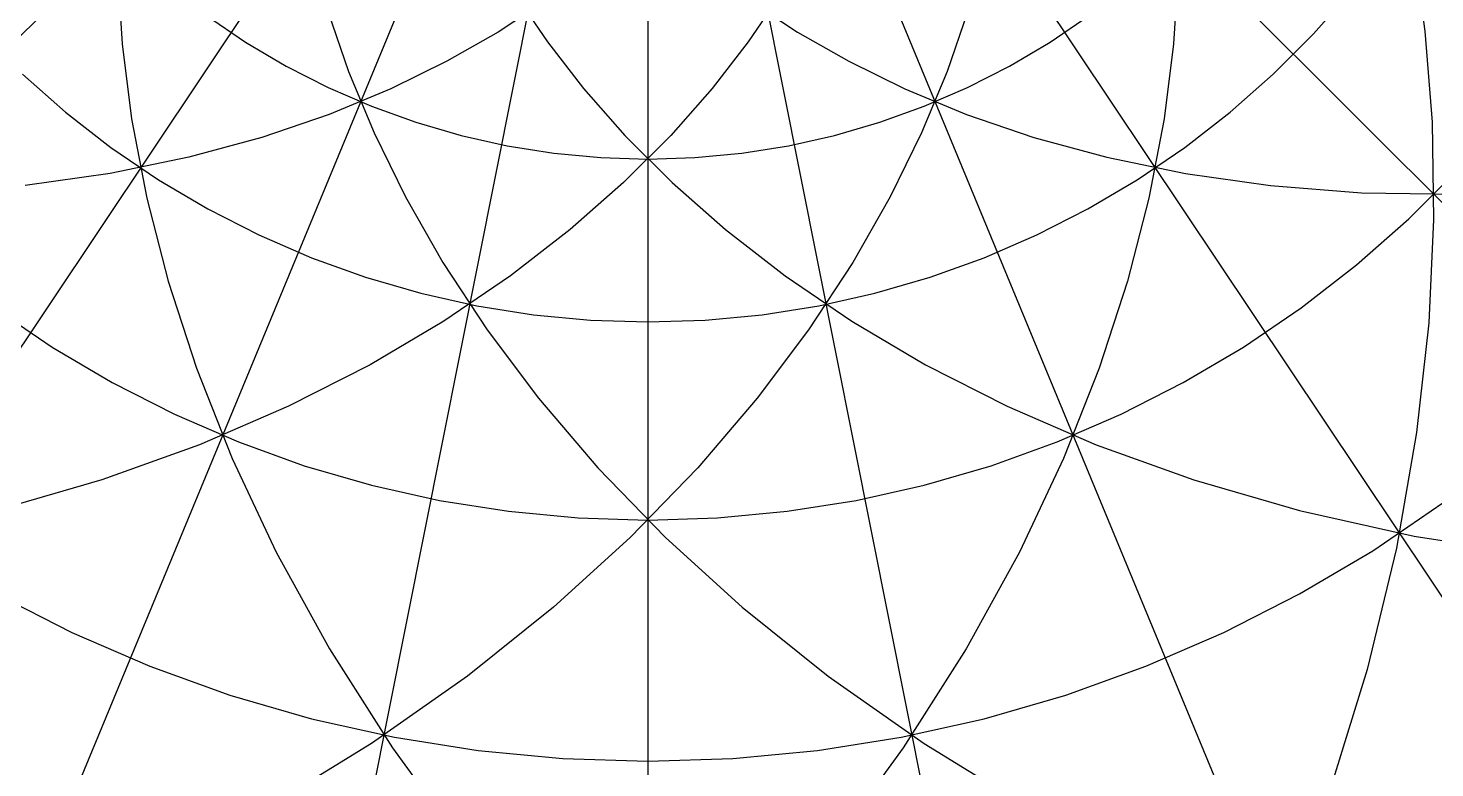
# Model space of a CAD drawing. Header units: metres. Extents: x -40000 to 40000, y -40000 to 40000.
# Drawn here: x -135.3 to 171.8, y -296.7 to -135.3 of the extents above; entities that cross this region are included whole.
import ezdxf

# ---------------------------------------------------------------- set-up
doc = ezdxf.new("R2010")
doc.units = ezdxf.units.M

msp = doc.modelspace()

# ---------------------------------------------------------------- linework, layer by layer
at = {"color": 0}
for p, q in [((167.01, -117.38), (169.64, -135.91)), ((-115.73, -123.24), (-114.75, -138.71)), ((115.73, -123.24), (114.75, -138.71)), ((-28.68, -128.32), (-21.9, -138.29)), ((28.68, -128.32), (21.9, -138.29)), ((-69.77, -131.77), (-65.33, -144.7)), ((-22.61, -129.53), (-32.69, -136.15)), ((22.61, -129.53), (32.69, -136.15)), ((69.77, -131.77), (65.33, -144.7)), ((-32.69, -136.15), (-43.84, -142.51)), ((32.69, -136.15), (43.84, -142.51)), ((169.64, -135.91), (171.2, -155.78)), ((-114.75, -138.71), (-112.68, -155.09)), ((-21.9, -138.29), (-14.03, -148.44)), ((21.9, -138.29), (14.03, -148.44)), ((114.75, -138.71), (112.68, -155.09)), ((-43.84, -142.51), (-56.12, -148.52)), ((43.84, -142.51), (56.12, -148.52)), ((-65.33, -144.7), (-59.76, -158.15)), ((65.33, -144.7), (59.76, -158.15)), ((-56.12, -148.52), (-69.57, -154.08)), ((-14.03, -148.44), (-4.99, -158.69)), ((14.03, -148.44), (4.99, -158.69)), ((56.12, -148.52), (69.57, -154.08)), ((-112.68, -155.09), (-109.38, -172.35)), ((-69.57, -154.08), (-84.24, -159.1)), ((69.57, -154.08), (84.24, -159.1)), ((112.68, -155.09), (109.38, -172.35)), ((171.2, -155.78), (171.52, -177)), ((-84.24, -159.1), (-100.16, -163.45)), ((-59.76, -158.15), (-52.93, -172.07)), ((4.99, -158.69), (-5.31, -168.98)), ((-4.99, -158.69), (5.31, -168.98)), ((59.76, -158.15), (52.93, -172.07)), ((84.24, -159.1), (100.16, -163.45)), ((-100.16, -163.45), (-117.38, -167.01)), ((100.16, -163.45), (117.38, -167.01)), ((-117.38, -167.01), (-135.91, -169.64)), ((117.38, -167.01), (135.91, -169.64)), ((-5.31, -168.98), (-16.94, -179.23)), ((5.31, -168.98), (16.94, -179.23)), ((135.91, -169.64), (155.78, -171.2)), ((155.78, -171.2), (177, -171.52)), ((-109.38, -172.35), (-104.72, -190.48)), ((-52.93, -172.07), (-44.75, -186.4)), ((52.93, -172.07), (44.75, -186.4)), ((109.38, -172.35), (104.72, -190.48)), ((171.52, -177), (170.45, -199.57)), ((-16.94, -179.23), (-29.99, -189.34)), ((16.94, -179.23), (29.99, -189.34)), ((-44.75, -186.4), (-35.1, -201.09)), ((44.75, -186.4), (35.1, -201.09)), ((-29.99, -189.34), (-44.53, -199.21)), ((29.99, -189.34), (44.53, -199.21)), ((-104.72, -190.48), (-98.55, -209.44)), ((104.72, -190.48), (98.55, -209.44)), ((-44.53, -199.21), (-60.64, -208.74)), ((44.53, -199.21), (60.64, -208.74)), ((170.45, -199.57), (167.8, -223.49)), ((-35.1, -201.09), (-23.85, -216.06)), ((35.1, -201.09), (23.85, -216.06)), ((-60.64, -208.74), (-78.41, -217.78)), ((60.64, -208.74), (78.41, -217.78)), ((-98.55, -209.44), (-90.73, -229.16)), ((98.55, -209.44), (90.73, -229.16)), ((-78.41, -217.78), (-97.89, -226.2)), ((-23.85, -216.06), (-10.9, -231.21)), ((23.85, -216.06), (10.9, -231.21)), ((78.41, -217.78), (97.89, -226.2)), ((167.8, -223.49), (163.39, -248.74)), ((-97.89, -226.2), (-119.15, -233.85)), ((97.89, -226.2), (119.15, -233.85)), ((-90.73, -229.16), (-81.1, -249.61)), ((90.73, -229.16), (81.1, -249.61)), ((-10.9, -231.21), (3.87, -246.44)), ((10.9, -231.21), (-3.87, -246.44)), ((-119.15, -233.85), (-142.26, -240.56)), ((119.15, -233.85), (142.26, -240.56)), ((142.26, -240.56), (167.28, -246.14)), ((-3.87, -246.44), (-20.59, -261.65)), ((3.87, -246.44), (20.59, -261.65)), ((167.28, -246.14), (194.23, -250.4)), ((-81.1, -249.61), (-69.5, -270.7)), ((81.1, -249.61), (69.5, -270.7)), ((163.39, -248.74), (157.01, -275.27)), ((-20.59, -261.65), (-39.38, -276.69)), ((20.59, -261.65), (39.38, -276.69)), ((-69.5, -270.7), (-55.76, -292.33)), ((69.5, -270.7), (55.76, -292.33)), ((157.01, -275.27), (148.46, -303.04)), ((-39.38, -276.69), (-60.35, -291.42)), ((39.38, -276.69), (60.35, -291.42)), ((-60.35, -291.42), (-83.62, -305.67)), ((60.35, -291.42), (83.62, -305.67)), ((-55.76, -292.33), (-39.72, -314.4)), ((55.76, -292.33), (39.72, -314.4))]:
    msp.add_line(p, q, dxfattribs=at)
at = {"layer": '1', "color": 1}
for p, q in [((-0.1, -0.1), (-28284.3, -28284.3)), ((-0.08, -0.12), (-22222.8, -33258.8)), ((-0.05, -0.13), (-15307.3, -36955.2)), ((-0.03, -0.14), (-7803.62, -39231.4)), ((0, -0.14), (0, -40000)), ((0.03, -0.14), (7803.62, -39231.4)), ((0.05, -0.13), (15307.3, -36955.2)), ((0.08, -0.12), (22222.8, -33258.8)), ((0.1, -0.1), (28284.3, -28284.3)), ((145.34, -136.48), (153.62, -127.09)), ((-96.3, -132.54), (-87.79, -138.33)), ((87.79, -138.33), (96.3, -132.54)), ((136.48, -145.34), (145.34, -136.48)), ((-87.79, -138.33), (-78.93, -143.57)), ((78.93, -143.57), (87.79, -138.33)), ((-78.93, -143.57), (-69.76, -148.24)), ((69.76, -148.24), (78.93, -143.57)), ((-136.48, -145.34), (-127.09, -153.62)), ((127.09, -153.62), (136.48, -145.34)), ((-69.76, -148.24), (-60.31, -152.33)), ((60.31, -152.33), (69.76, -148.24)), ((-60.31, -152.33), (-50.63, -155.81)), ((50.63, -155.81), (60.31, -152.33)), ((-127.09, -153.62), (-117.19, -161.3)), ((-50.63, -155.81), (-40.74, -158.69)), ((40.74, -158.69), (50.63, -155.81)), ((117.19, -161.3), (127.09, -153.62)), ((-40.74, -158.69), (-30.7, -160.93)), ((30.7, -160.93), (40.74, -158.69)), ((-117.19, -161.3), (-106.83, -168.34)), ((-30.7, -160.93), (-20.53, -162.54)), ((-20.53, -162.54), (-10.29, -163.51)), ((10.29, -163.51), (20.53, -162.54)), ((20.53, -162.54), (30.7, -160.93)), ((106.83, -168.34), (117.19, -161.3)), ((-10.29, -163.51), (0, -163.83)), ((0, -163.83), (10.29, -163.51)), ((-106.83, -168.34), (-96.05, -174.72)), ((96.05, -174.72), (106.83, -168.34)), ((166.09, -176.87), (176.87, -166.09)), ((-96.05, -174.72), (-84.89, -180.4)), ((84.89, -180.4), (96.05, -174.72)), ((154.66, -186.95), (166.09, -176.87)), ((-84.89, -180.4), (-73.4, -185.38)), ((73.4, -185.38), (84.89, -180.4)), ((-73.4, -185.38), (-61.61, -189.62)), ((61.61, -189.62), (73.4, -185.38)), ((142.62, -196.29), (154.66, -186.95)), ((-61.61, -189.62), (-49.58, -193.11)), ((49.58, -193.11), (61.61, -189.62)), ((-49.58, -193.11), (-37.36, -195.84)), ((37.36, -195.84), (49.58, -193.11)), ((-142.62, -196.29), (-130.01, -204.86)), ((-37.36, -195.84), (-24.99, -197.81)), ((24.99, -197.81), (37.36, -195.84)), ((130.01, -204.86), (142.62, -196.29)), ((-24.99, -197.81), (-12.52, -198.98)), ((-12.52, -198.98), (0, -199.38)), ((0, -199.38), (12.52, -198.98)), ((12.52, -198.98), (24.99, -197.81)), ((-130.01, -204.86), (-116.89, -212.62)), ((116.89, -212.62), (130.01, -204.86)), ((-116.89, -212.62), (-103.31, -219.54)), ((103.31, -219.54), (116.89, -212.62)), ((-103.31, -219.54), (-89.32, -225.59)), ((89.32, -225.59), (103.31, -219.54)), ((-89.32, -225.59), (-74.98, -230.76)), ((74.98, -230.76), (89.32, -225.59)), ((-74.98, -230.76), (-60.34, -235.01)), ((60.34, -235.01), (74.98, -230.76)), ((-60.34, -235.01), (-45.46, -238.33)), ((45.46, -238.33), (60.34, -235.01)), ((-45.46, -238.33), (-30.41, -240.72)), ((30.41, -240.72), (45.46, -238.33)), ((158.22, -249.31), (173.56, -238.88)), ((-30.41, -240.72), (-15.23, -242.15)), ((-15.23, -242.15), (0, -242.63)), ((0, -242.63), (15.23, -242.15)), ((15.23, -242.15), (30.41, -240.72)), ((142.25, -258.75), (158.22, -249.31)), ((-142.25, -258.75), (-125.72, -267.17)), ((125.72, -267.17), (142.25, -258.75)), ((-125.72, -267.17), (-108.7, -274.54)), ((108.7, -274.54), (125.72, -267.17)), ((-108.7, -274.54), (-91.24, -280.82)), ((91.24, -280.82), (108.7, -274.54)), ((-91.24, -280.82), (-73.43, -286)), ((73.43, -286), (91.24, -280.82)), ((-73.43, -286), (-55.33, -290.04)), ((55.33, -290.04), (73.43, -286)), ((-55.33, -290.04), (-37.01, -292.94)), ((37.01, -292.94), (55.33, -290.04)), ((-37.01, -292.94), (-18.54, -294.69)), ((-18.54, -294.69), (0, -295.27)), ((0, -295.27), (18.54, -294.69)), ((18.54, -294.69), (37.01, -292.94))]:
    msp.add_line(p, q, dxfattribs=at)

doc.saveas('drawing.dxf')
